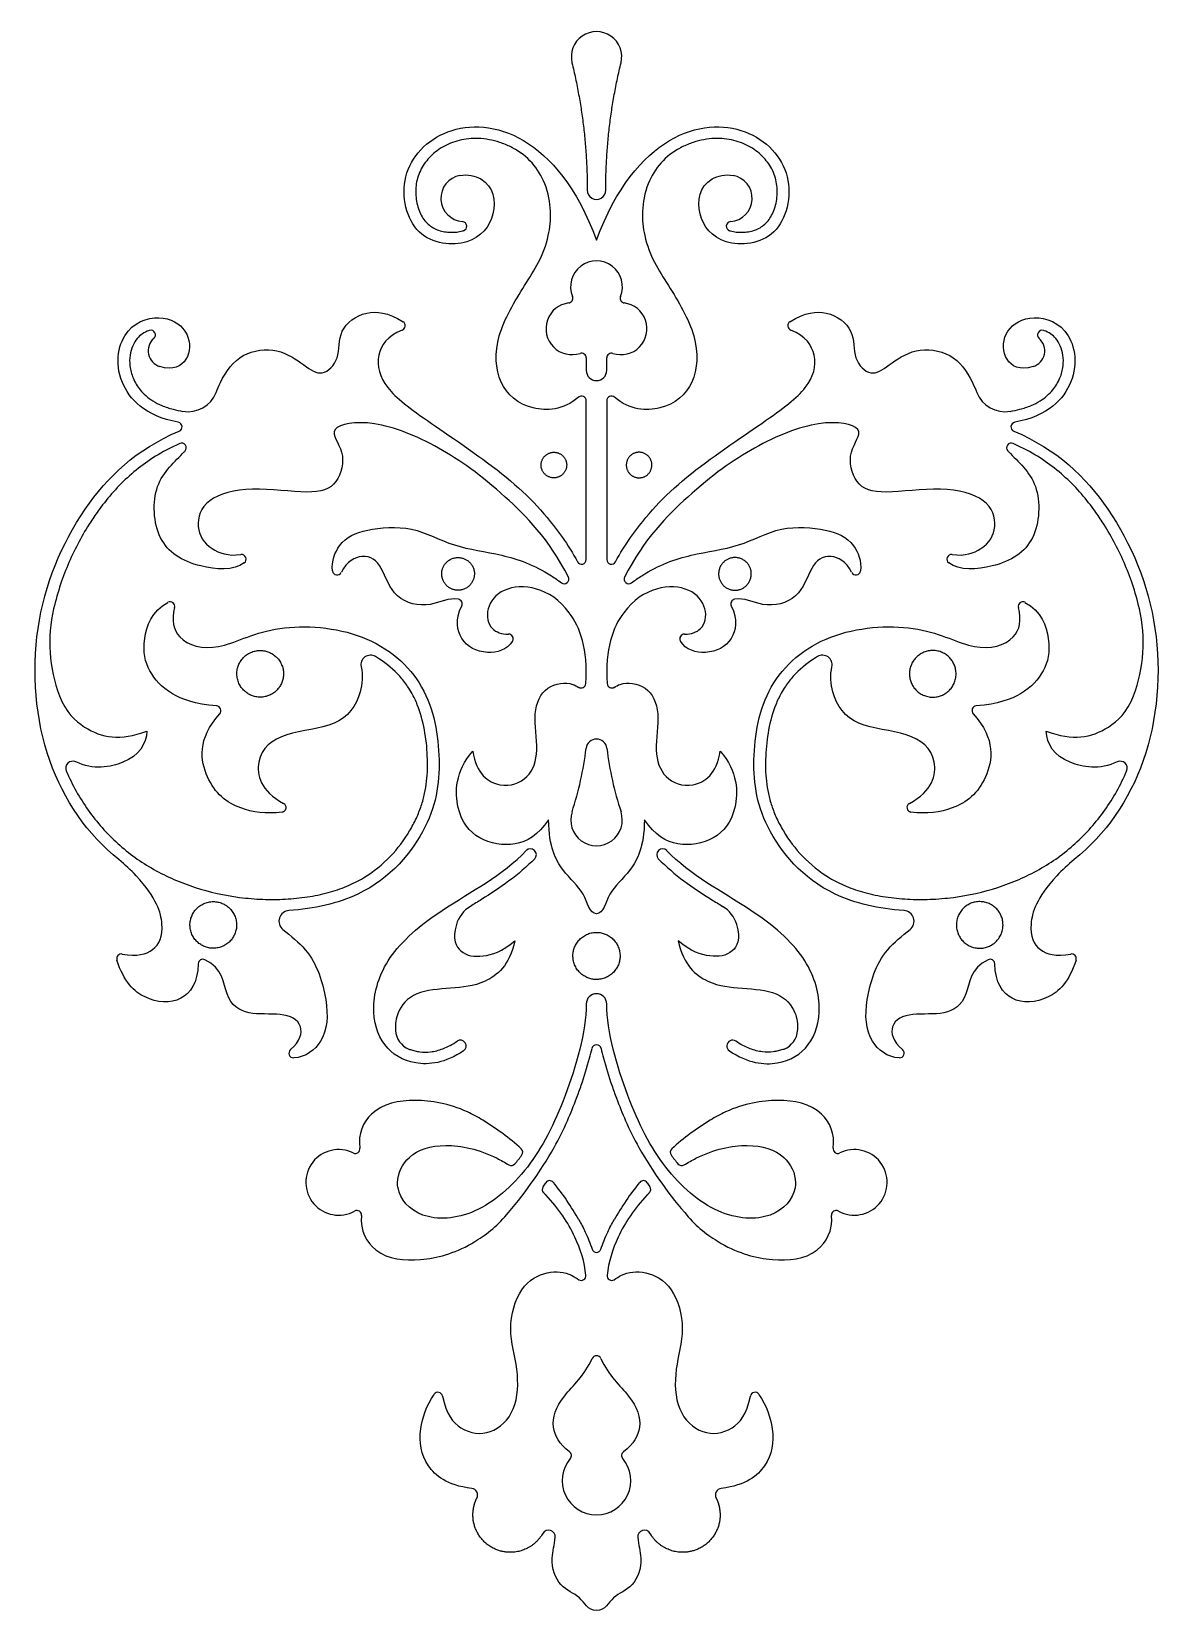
# Model space of a CAD drawing. Extents: x -103 to 101, y -110 to 99.
# Drawn here: x -84.5 to -70.66, y -99.02 to -79.69 of the extents above; entities that cross this region are included whole.
import ezdxf

# ---------------------------------------------------------------- set-up
doc = ezdxf.new("R2010")
doc.units = 0
doc.header["$MEASUREMENT"] = 0
doc.layers.add('LAYER_03', color=5, linetype='CONTINUOUS')

msp = doc.modelspace()

# ---------------------------------------------------------------- linework, layer by layer
at = {"layer": 'LAYER_03'}
for p, q in [((-77.702, -83.68), (-77.702, -83.833)), ((-77.45, -83.833), (-77.45, -83.68)), ((-77.702, -86.152), (-77.702, -84.206)), ((-77.45, -84.206), (-77.45, -86.152))]:
    msp.add_line(p, q, dxfattribs=at)
for centre, radius, start, end in [((-77.576, -79.994), 0.309, 346.3048, 193.6952), ((-78.983, -81.846), 0.828, 21.0991, 62.5735), ((-76.169, -81.846), 0.828, 117.4265, 158.9009), ((-79.196, -81.727), 0.286, 100.5498, 265.6538), ((-75.956, -81.727), 0.286, 274.3462, 79.4502), ((-77.576, -81.627), 0.113, 179.9999, 0), ((-79.222, -82.069), 0.0569, 287.2412, 85.6538), ((-75.93, -82.069), 0.0569, 94.3462, 252.7588), ((-77.576, -82.811), 0.318, 338.0534, 201.9466), ((-77.924, -82.952), 0.0569, 277.2638, 21.9466), ((-77.228, -82.952), 0.0569, 158.0534, 262.7362), ((-77.877, -83.324), 0.318, 97.2638, 288.2879), ((-77.276, -83.324), 0.318, 251.7121, 82.7362), ((-79.976, -83.287), 0.0569, 290.9969, 57.214), ((-75.176, -83.287), 0.0569, 122.786, 249.0031), ((-82.867, -83.595), 0.2, 130.5646, 253.2186), ((-83.034, -83.4), 0.0569, 310.5646, 106.2169), ((-72.286, -83.595), 0.2, 286.7814, 49.4354), ((-72.118, -83.4), 0.0569, 73.7831, 229.4354), ((-77.759, -83.68), 0.0569, 0, 108.2879), ((-77.393, -83.68), 0.0569, 71.7121, 180), ((-77.576, -83.833), 0.126, 180, 0), ((-82.581, -83.967), 0.373, 260.5797, 338.2866), ((-72.571, -83.967), 0.373, 201.7134, 279.4203), ((-77.759, -84.206), 0.0569, 0, 130.53), ((-77.393, -84.206), 0.0569, 49.47, 180), ((-82.709, -84.526), 0.0569, 292.8647, 79.3445), ((-72.443, -84.526), 0.0569, 100.6555, 247.1353), ((-82.657, -84.782), 0.0569, 317.1565, 113.9635), ((-72.496, -84.782), 0.0569, 66.0365, 222.8435), ((-81.924, -86.146), 0.0569, 307.1631, 97.8895), ((-77.759, -86.152), 0.0569, 208.047, 0), ((-77.393, -86.152), 0.0569, 180, 331.953), ((-73.228, -86.146), 0.0569, 82.1105, 232.8369), ((-80.753, -86.283), 0.0569, 187.076, 334.9268), ((-77.971, -86.39), 0.0569, 232.6368, 26.9622), ((-77.181, -86.39), 0.0569, 153.0378, 307.3632), ((-74.399, -86.283), 0.0569, 205.0732, 352.924), ((-82.434, -87.17), 1.839, 166.8873, 200.6374), ((-82.798, -86.725), 0.0569, 344.6966, 118.0586), ((-79.278, -86.693), 0.0569, 334.6777, 79.3681), ((-75.874, -86.693), 0.0569, 100.6319, 205.3223), ((-72.354, -86.725), 0.0569, 61.9414, 195.3034), ((-72.718, -87.17), 1.839, 339.3626, 13.1127), ((-78.653, -87.121), 0.0569, 329.3454, 91.3418), ((-76.499, -87.121), 0.0569, 88.6582, 210.6546), ((-80.344, -87.44), 0.118, 59.2363, 191.6975), ((-74.808, -87.44), 0.118, 348.3025, 120.7637), ((-77.764, -87.666), 0.0569, 239.8635, 355.8643), ((-77.388, -87.666), 0.0569, 184.1357, 300.1365), ((-82.233, -88.001), 0.0569, 317.7482, 84.9669), ((-72.92, -88.001), 0.0569, 95.0331, 222.2518), ((-77.576, -88.477), 0.128, 6.7485, 173.2515), ((-81.621, -87.999), 3.945, 341.6712, 353.2515), ((-73.531, -87.999), 3.945, 186.7485, 198.3288), ((-83.991, -88.707), 0.086, 64.847, 203.2962), ((-71.162, -88.707), 0.086, 336.7038, 115.153), ((-81.435, -89.187), 0.0569, 277.7583, 62.1071), ((-77.576, -89.339), 0.316, 161.6712, 18.3288), ((-73.717, -89.187), 0.0569, 117.8929, 262.2417), ((-78.384, -89.765), 0.0711, 316.1458, 136.1458), ((-76.768, -89.765), 0.0711, 43.8542, 223.8542), ((-84.696, -91.401), 2.023, 42.9186, 51.1222), ((-70.456, -91.401), 2.023, 128.8778, 137.0814), ((-81.334, -90.58), 0.131, 93.75, 230.7848), ((-78.913, -90.736), 0.397, 121.6169, 163.0668), ((-76.239, -90.736), 0.397, 16.9332, 58.3831), ((-73.818, -90.58), 0.131, 309.2152, 86.25), ((-83.395, -91.038), 0.0569, 79.1428, 197.3478), ((-82.398, -91.103), 0.0569, 64.5593, 178.647), ((-72.755, -91.103), 0.0569, 1.353, 115.4407), ((-71.757, -91.038), 0.0569, 342.6522, 100.8572), ((-77.576, -91.594), 0.126, 90, 180), ((-77.576, -91.594), 0.126, 0, 90), ((-79.775, -91.901), 0.264, 183.4087, 248.0239), ((-75.377, -91.901), 0.264, 291.9761, 356.5913), ((-81.287, -92.196), 0.0569, 130.3242, 272.021), ((-79.243, -92.108), 0.0711, 303.6901, 123.6901), ((-77.576, -92.15), 0.0569, 90, 166.8146), ((-77.576, -92.15), 0.0569, 13.1854, 90), ((-75.909, -92.108), 0.0711, 56.3099, 236.3099), ((-73.865, -92.196), 0.0569, 267.979, 49.6758), ((-80.782, -95.941), 3.442, 48.4218, 58.1755), ((-74.37, -95.941), 3.442, 121.8245, 131.5782), ((-80.734, -93.778), 0.402, 63.6222, 299.0248), ((-80.53, -93.367), 0.0569, 243.6222, 9.289), ((-82.44, -90.898), 4.989, 318.584, 330.5656), ((-78.536, -93.409), 0.0569, 324.2349, 48.4218), ((-72.712, -90.898), 4.989, 209.4344, 221.416), ((-76.616, -93.409), 0.0569, 131.5782, 215.7651), ((-74.622, -93.367), 0.0569, 170.711, 296.3778), ((-74.418, -93.778), 0.402, 240.9752, 116.3778), ((-78.619, -93.516), 0.0569, 238.0979, 320.6169), ((-76.534, -93.516), 0.0569, 219.3831, 301.9021), ((-78.149, -93.814), 0.0569, 38.9195, 145.8008), ((-77.003, -93.814), 0.0569, 34.1992, 141.0805), ((-78.184, -93.865), 0.0569, 145.1203, 224.7631), ((-82.44, -90.898), 5.131, 325.1203, 325.8008), ((-80.782, -95.941), 3.442, 29.6455, 38.9195), ((-74.37, -95.941), 3.442, 141.0805, 150.3545), ((-72.712, -90.898), 5.131, 214.1992, 214.8797), ((-76.969, -93.865), 0.0569, 315.2369, 34.8797), ((-80.511, -94.179), 0.0569, 353.7034, 119.0248), ((-74.641, -94.179), 0.0569, 60.9752, 186.2966), ((-77.576, -94.579), 0.0569, 198.2361, 341.7639), ((-77.763, -94.921), 0.0569, 239.8689, 5.2257), ((-77.389, -94.921), 0.0569, 174.7743, 300.1311), ((-77.576, -95.958), 0.0569, 90, 155.5155), ((-77.576, -95.958), 0.0569, 24.4845, 90), ((-79.518, -96.406), 0.0569, 10.8858, 144.7573), ((-75.635, -96.406), 0.0569, 35.2427, 169.1142), ((-77.576, -97.43), 0.42, 139.8701, 270), ((-77.94, -97.123), 0.0569, 319.8701, 52.5894), ((-77.576, -97.43), 0.42, 270, 40.1299), ((-77.212, -97.123), 0.0569, 127.4106, 220.1299), ((-79.114, -97.607), 0.0815, 333.2868, 82.654), ((-76.038, -97.607), 0.0815, 97.346, 206.7132), ((-78.163, -98.118), 0.0815, 355.4079, 150.2838), ((-76.99, -98.118), 0.0815, 29.7162, 184.5921)]:
    msp.add_arc(centre, radius, start, end, dxfattribs=at)
for points, degree in [([(-77.877, -80.068), (-77.689, -80.838), (-77.689, -81.627)], 2), ([(-77.463, -81.627), (-77.463, -80.838), (-77.276, -80.068)], 2), ([(-78.164, -89.34), (-78.293, -89.525), (-78.559, -89.688), (-79.039, -89.599), (-79.321, -89.259), (-79.306, -88.747), (-79.092, -88.498)], 3), ([(-76.06, -88.498), (-75.846, -88.747), (-75.831, -89.259), (-76.113, -89.599), (-76.593, -89.688), (-76.859, -89.525), (-76.988, -89.34)], 3), ([(-77.576, -90.488), (-77.664, -90.488), (-77.699, -90.224), (-77.999, -89.986), (-78.156, -89.672), (-78.164, -89.34)], 3), ([(-76.988, -89.34), (-76.996, -89.672), (-77.153, -89.986), (-77.453, -90.224), (-77.489, -90.488), (-77.576, -90.488)], 3), ([(-78.575, -93.552), (-78.545, -93.517), (-78.517, -93.48), (-78.49, -93.442)], 3), ([(-76.662, -93.442), (-76.635, -93.48), (-76.607, -93.517), (-76.578, -93.552)], 3)]:
    msp.add_open_spline(points, degree=degree, dxfattribs=at)
for points, knots in [([(-79.248, -81.447), (-79.157, -81.429), (-78.846, -81.501), (-78.777, -81.939), (-79.093, -82.338), (-79.836, -82.266), (-80.04, -81.426), (-79.466, -80.802), (-78.467, -80.837), (-77.813, -81.594), (-77.576, -82.24)], [3578.129092, 3578.129092, 3578.129092, 3578.129092, 3578.682719, 3579.946788, 3581.210858, 3582.474927, 3583.738996, 3585.003066, 3586.267135, 3587.531205, 3587.531205, 3587.531205, 3587.531205]), ([(-77.576, -82.24), (-77.339, -81.594), (-76.685, -80.837), (-75.686, -80.802), (-75.112, -81.426), (-75.316, -82.266), (-76.059, -82.338), (-76.375, -81.939), (-76.307, -81.501), (-75.996, -81.429), (-75.904, -81.447)], [3587.531205, 3587.531205, 3587.531205, 3587.531205, 3588.795274, 3590.059343, 3591.323413, 3592.587482, 3593.851552, 3595.115621, 3596.37969, 3596.933317, 3596.933317, 3596.933317, 3596.933317]), ([(-78.601, -81.11), (-78.609, -81.106), (-78.661, -81.08), (-78.797, -81.024), (-79.013, -80.983), (-79.256, -81.006), (-79.464, -81.09), (-79.629, -81.22), (-79.724, -81.357), (-79.77, -81.478), (-79.789, -81.572), (-79.792, -81.668), (-79.783, -81.763), (-79.759, -81.853), (-79.725, -81.934), (-79.684, -81.998), (-79.635, -82.05), (-79.558, -82.104), (-79.462, -82.136), (-79.362, -82.145), (-79.288, -82.142), (-79.236, -82.132), (-79.21, -82.125), (-79.205, -82.123)], [3573.285627, 3573.285627, 3573.285627, 3573.285627, 3573.324105, 3573.531186, 3573.90499, 3574.241313, 3574.551464, 3574.841958, 3575.11689, 3575.250346, 3575.383994, 3575.519911, 3575.655284, 3575.78677, 3575.910782, 3576.024688, 3576.107343, 3576.208328, 3576.419567, 3576.527696, 3576.632846, 3576.730223, 3576.749902, 3576.749902, 3576.749902, 3576.749902]), ([(-75.947, -82.123), (-75.943, -82.125), (-75.916, -82.132), (-75.864, -82.142), (-75.79, -82.145), (-75.69, -82.136), (-75.594, -82.104), (-75.517, -82.05), (-75.469, -81.998), (-75.428, -81.934), (-75.393, -81.853), (-75.37, -81.763), (-75.36, -81.668), (-75.364, -81.572), (-75.382, -81.478), (-75.428, -81.357), (-75.524, -81.22), (-75.688, -81.09), (-75.896, -81.006), (-76.14, -80.983), (-76.355, -81.024), (-76.491, -81.08), (-76.543, -81.106), (-76.551, -81.11)], [3598.312507, 3598.312507, 3598.312507, 3598.312507, 3598.332186, 3598.429563, 3598.534713, 3598.642843, 3598.854081, 3598.955066, 3599.037721, 3599.151628, 3599.275639, 3599.407125, 3599.542498, 3599.678415, 3599.812064, 3599.94552, 3600.220452, 3600.510945, 3600.821096, 3601.15742, 3601.531223, 3601.738304, 3601.776782, 3601.776782, 3601.776782, 3601.776782]), ([(-77.796, -84.163), (-77.985, -84.325), (-78.427, -84.344), (-78.805, -84.02), (-78.837, -83.42), (-78.449, -82.774), (-78.138, -82.307), (-78.119, -81.782), (-78.21, -81.548)], [3566.85422, 3566.85422, 3566.85422, 3566.85422, 3567.712199, 3568.714017, 3569.715835, 3570.717652, 3571.71947, 3572.441943, 3572.441943, 3572.441943, 3572.441943]), ([(-76.942, -81.548), (-77.033, -81.782), (-77.014, -82.307), (-76.703, -82.774), (-76.315, -83.42), (-76.348, -84.02), (-76.725, -84.344), (-77.167, -84.325), (-77.356, -84.163)], [3602.620466, 3602.620466, 3602.620466, 3602.620466, 3603.34294, 3604.344757, 3605.346575, 3606.348392, 3607.35021, 3608.20819, 3608.20819, 3608.20819, 3608.20819]), ([(-82.234, -84.105), (-82.218, -84.064), (-82.136, -83.871), (-81.936, -83.605), (-81.466, -83.546), (-81.141, -83.784), (-80.939, -83.922), (-80.708, -83.705), (-80.752, -83.337), (-80.435, -83.09), (-80.129, -83.122), (-79.945, -83.24)], [3551.449138, 3551.449138, 3551.449138, 3551.449138, 3551.640123, 3552.349698, 3553.059274, 3553.768849, 3554.478425, 3555.188001, 3555.897576, 3556.607152, 3557.214563, 3557.214563, 3557.214563, 3557.214563]), ([(-75.207, -83.24), (-75.024, -83.122), (-74.717, -83.09), (-74.401, -83.337), (-74.444, -83.705), (-74.213, -83.922), (-74.011, -83.784), (-73.686, -83.546), (-73.216, -83.605), (-73.016, -83.871), (-72.935, -84.064), (-72.918, -84.105)], [3617.847846, 3617.847846, 3617.847846, 3617.847846, 3618.455258, 3619.164833, 3619.874409, 3620.583984, 3621.29356, 3622.003136, 3622.712711, 3623.422287, 3623.613271, 3623.613271, 3623.613271, 3623.613271]), ([(-82.699, -84.47), (-83.109, -84.393), (-83.533, -83.929), (-83.37, -83.253), (-82.846, -83.135), (-82.543, -83.37), (-82.555, -83.728), (-82.758, -83.837), (-82.925, -83.787)], [3542.770379, 3542.770379, 3542.770379, 3542.770379, 3543.490058, 3544.369, 3545.247942, 3546.126885, 3547.005827, 3547.859714, 3547.859714, 3547.859714, 3547.859714]), ([(-72.228, -83.787), (-72.394, -83.837), (-72.598, -83.728), (-72.61, -83.37), (-72.306, -83.135), (-71.782, -83.253), (-71.62, -83.929), (-72.043, -84.393), (-72.454, -84.47)], [3627.202696, 3627.202696, 3627.202696, 3627.202696, 3628.056583, 3628.935525, 3629.814467, 3630.693409, 3631.572352, 3632.29203, 3632.29203, 3632.29203, 3632.29203]), ([(-83.05, -83.345), (-83.054, -83.346), (-83.084, -83.356), (-83.14, -83.382), (-83.209, -83.445), (-83.262, -83.536), (-83.295, -83.651), (-83.296, -83.787), (-83.256, -83.936), (-83.184, -84.058), (-83.096, -84.148), (-83.007, -84.213), (-82.894, -84.27), (-82.77, -84.311), (-82.682, -84.329), (-82.642, -84.336)], [3548.68049, 3548.68049, 3548.68049, 3548.68049, 3548.69665, 3548.814983, 3548.939832, 3549.085415, 3549.254162, 3549.442423, 3549.655549, 3549.898128, 3550.033778, 3550.185605, 3550.360422, 3550.565371, 3550.736954, 3550.736954, 3550.736954, 3550.736954]), ([(-79.956, -83.34), (-80.143, -83.412), (-80.3, -83.673), (-80.199, -84.044), (-79.697, -84.428), (-78.607, -85.146), (-78.115, -85.686), (-77.867, -86.07), (-77.809, -86.179)], [3557.390795, 3557.390795, 3557.390795, 3557.390795, 3558.432863, 3559.653494, 3560.874125, 3562.094756, 3563.315387, 3563.722648, 3563.722648, 3563.722648, 3563.722648]), ([(-77.343, -86.179), (-77.285, -86.07), (-77.037, -85.686), (-76.545, -85.146), (-75.455, -84.428), (-74.953, -84.044), (-74.852, -83.673), (-75.01, -83.412), (-75.196, -83.34)], [3611.339761, 3611.339761, 3611.339761, 3611.339761, 3611.747022, 3612.967653, 3614.188284, 3615.408916, 3616.629547, 3617.671614, 3617.671614, 3617.671614, 3617.671614]), ([(-72.51, -84.336), (-72.47, -84.329), (-72.383, -84.311), (-72.258, -84.27), (-72.145, -84.213), (-72.057, -84.148), (-71.969, -84.058), (-71.896, -83.936), (-71.856, -83.787), (-71.857, -83.651), (-71.89, -83.536), (-71.943, -83.445), (-72.012, -83.382), (-72.068, -83.356), (-72.099, -83.346), (-72.102, -83.345)], [3624.325456, 3624.325456, 3624.325456, 3624.325456, 3624.497038, 3624.701988, 3624.876804, 3625.028631, 3625.164281, 3625.40686, 3625.619987, 3625.808248, 3625.976995, 3626.122578, 3626.247427, 3626.365759, 3626.381919, 3626.381919, 3626.381919, 3626.381919]), ([(-77.921, -86.365), (-78.157, -85.899), (-78.776, -85.275), (-79.499, -84.749), (-80.339, -84.412), (-80.92, -84.533), (-80.634, -84.81), (-80.729, -85.252), (-81.054, -85.363), (-81.822, -85.242), (-82.388, -85.396), (-82.501, -85.759), (-82.344, -86.022), (-82.087, -86.111), (-81.932, -86.09)], [3758.913743, 3758.913743, 3758.913743, 3758.913743, 3759.700382, 3760.629851, 3761.559319, 3762.488788, 3763.418257, 3764.347726, 3765.277194, 3766.206663, 3767.136132, 3768.065601, 3768.99507, 3769.727698, 3769.727698, 3769.727698, 3769.727698]), ([(-73.22, -86.09), (-73.065, -86.111), (-72.809, -86.022), (-72.651, -85.759), (-72.764, -85.396), (-73.33, -85.242), (-74.098, -85.363), (-74.423, -85.252), (-74.518, -84.81), (-74.233, -84.533), (-74.813, -84.412), (-75.653, -84.749), (-76.376, -85.275), (-76.995, -85.899), (-77.232, -86.365)], [3700.842091, 3700.842091, 3700.842091, 3700.842091, 3701.574719, 3702.504188, 3703.433657, 3704.363125, 3705.292594, 3706.222063, 3707.151532, 3708.081, 3709.010469, 3709.939938, 3710.869407, 3711.656046, 3711.656046, 3711.656046, 3711.656046]), ([(-83.427, -89.826), (-83.809, -89.518), (-84.405, -88.664), (-84.541, -86.954), (-83.94, -85.498), (-83.217, -84.802), (-82.687, -84.578)], [3535.690027, 3535.690027, 3535.690027, 3535.690027, 3537.389774, 3539.156428, 3540.923082, 3542.565855, 3542.565855, 3542.565855, 3542.565855]), ([(-72.465, -84.578), (-71.935, -84.802), (-71.212, -85.498), (-70.611, -86.954), (-70.747, -88.664), (-71.343, -89.518), (-71.726, -89.826)], [3632.496554, 3632.496554, 3632.496554, 3632.496554, 3634.139328, 3635.905981, 3637.672635, 3639.372383, 3639.372383, 3639.372383, 3639.372383]), ([(-82.68, -84.73), (-82.725, -84.75), (-82.86, -84.814), (-83.071, -84.94), (-83.298, -85.119), (-83.496, -85.318), (-83.65, -85.511), (-83.791, -85.715), (-83.966, -86.011), (-84.121, -86.368), (-84.201, -86.651), (-84.225, -86.753)], [3772.844946, 3772.844946, 3772.844946, 3772.844946, 3773.052237, 3773.476947, 3773.879145, 3774.270495, 3774.660037, 3774.919834, 3775.314875, 3776.113076, 3776.554843, 3776.554843, 3776.554843, 3776.554843]), ([(-81.89, -86.192), (-82.02, -86.29), (-82.533, -86.252), (-82.991, -85.958), (-83.031, -85.189), (-82.734, -84.948), (-82.618, -84.824), (-82.615, -84.821)], [3769.938152, 3769.938152, 3769.938152, 3769.938152, 3770.47522, 3771.184796, 3771.894371, 3772.603947, 3772.626002, 3772.626002, 3772.626002, 3772.626002]), ([(-72.537, -84.821), (-72.534, -84.824), (-72.418, -84.948), (-72.121, -85.189), (-72.161, -85.958), (-72.62, -86.252), (-73.133, -86.29), (-73.262, -86.192)], [3697.943787, 3697.943787, 3697.943787, 3697.943787, 3697.965842, 3698.675418, 3699.384993, 3700.094569, 3700.631637, 3700.631637, 3700.631637, 3700.631637]), ([(-70.927, -86.753), (-70.951, -86.651), (-71.031, -86.368), (-71.186, -86.011), (-71.362, -85.715), (-71.502, -85.511), (-71.656, -85.318), (-71.854, -85.119), (-72.082, -84.94), (-72.293, -84.814), (-72.428, -84.75), (-72.473, -84.73)], [3694.014946, 3694.014946, 3694.014946, 3694.014946, 3694.456713, 3695.254913, 3695.649955, 3695.909752, 3696.299293, 3696.690644, 3697.092841, 3697.517551, 3697.724843, 3697.724843, 3697.724843, 3697.724843]), ([(-80.809, -86.29), (-80.824, -86.17), (-80.715, -85.9), (-80.424, -85.778), (-79.822, -85.723), (-79.335, -86.009), (-78.733, -86.074), (-78.305, -86.229), (-78.047, -86.404), (-78.006, -86.436)], [3753.557877, 3753.557877, 3753.557877, 3753.557877, 3754.157666, 3755.032329, 3755.906992, 3756.781655, 3757.656318, 3758.530981, 3758.698264, 3758.698264, 3758.698264, 3758.698264]), ([(-77.147, -86.436), (-77.105, -86.404), (-76.847, -86.229), (-76.42, -86.074), (-75.817, -86.009), (-75.33, -85.723), (-74.728, -85.778), (-74.437, -85.9), (-74.328, -86.17), (-74.343, -86.29)], [3711.871525, 3711.871525, 3711.871525, 3711.871525, 3712.038808, 3712.913471, 3713.788134, 3714.662797, 3715.53746, 3716.412123, 3717.011912, 3717.011912, 3717.011912, 3717.011912]), ([(-79.268, -86.637), (-79.384, -86.615), (-79.623, -86.757), (-80.071, -86.648), (-80.199, -86.216), (-80.395, -86.059), (-80.637, -86.17), (-80.701, -86.307)], [3750.407879, 3750.407879, 3750.407879, 3750.407879, 3750.941846, 3751.58193, 3752.222014, 3752.862098, 3753.351438, 3753.351438, 3753.351438, 3753.351438]), ([(-74.451, -86.307), (-74.515, -86.17), (-74.757, -86.059), (-74.953, -86.216), (-75.081, -86.648), (-75.529, -86.757), (-75.768, -86.615), (-75.884, -86.637)], [3717.218351, 3717.218351, 3717.218351, 3717.218351, 3717.707691, 3718.347775, 3718.987859, 3719.627942, 3720.161909, 3720.161909, 3720.161909, 3720.161909]), ([(-77.708, -87.671), (-77.677, -87.243), (-77.866, -86.75), (-78.309, -86.461), (-78.744, -86.489), (-78.946, -86.751), (-78.894, -87.008), (-78.738, -87.066), (-78.655, -87.064)], [3744.471502, 3744.471502, 3744.471502, 3744.471502, 3745.202001, 3745.842553, 3746.483104, 3747.123655, 3747.764206, 3748.246509, 3748.246509, 3748.246509, 3748.246509]), ([(-76.498, -87.064), (-76.415, -87.066), (-76.258, -87.008), (-76.206, -86.751), (-76.408, -86.489), (-76.844, -86.461), (-77.287, -86.75), (-77.476, -87.243), (-77.445, -87.671)], [3722.32328, 3722.32328, 3722.32328, 3722.32328, 3722.805583, 3723.446134, 3724.086685, 3724.727236, 3725.367787, 3726.098287, 3726.098287, 3726.098287, 3726.098287]), ([(-82.228, -87.944), (-82.495, -87.921), (-82.833, -87.799), (-83.073, -87.522), (-83.16, -87.191), (-83.025, -86.781), (-82.825, -86.675)], [3505.555745, 3505.555745, 3505.555745, 3505.555745, 3506.264121, 3507.075642, 3507.887162, 3508.574155, 3508.574155, 3508.574155, 3508.574155]), ([(-82.743, -86.74), (-82.785, -86.893), (-82.73, -87.163), (-82.216, -87.302), (-81.599, -86.933), (-80.45, -86.985), (-79.644, -87.605), (-79.458, -88.566), (-79.562, -89.407), (-80.258, -90.252), (-81.034, -90.429), (-81.343, -90.449)], [3508.760364, 3508.760364, 3508.760364, 3508.760364, 3510.187832, 3511.954485, 3513.721138, 3515.487792, 3517.254445, 3519.021099, 3520.787752, 3522.554406, 3523.623488, 3523.623488, 3523.623488, 3523.623488]), ([(-78.604, -87.15), (-78.671, -87.262), (-78.958, -87.33), (-79.26, -87.166), (-79.309, -86.89), (-79.227, -86.717)], [3748.416848, 3748.416848, 3748.416848, 3748.416848, 3748.964453, 3749.64548, 3750.261704, 3750.261704, 3750.261704, 3750.261704]), ([(-75.925, -86.717), (-75.844, -86.89), (-75.892, -87.166), (-76.195, -87.33), (-76.482, -87.262), (-76.548, -87.15)], [3720.308085, 3720.308085, 3720.308085, 3720.308085, 3720.924309, 3721.605335, 3722.152941, 3722.152941, 3722.152941, 3722.152941]), ([(-73.81, -90.449), (-74.118, -90.429), (-74.895, -90.252), (-75.59, -89.407), (-75.694, -88.566), (-75.509, -87.605), (-74.703, -86.985), (-73.553, -86.933), (-72.936, -87.302), (-72.422, -87.163), (-72.367, -86.893), (-72.409, -86.74)], [3651.438921, 3651.438921, 3651.438921, 3651.438921, 3652.508004, 3654.274657, 3656.041311, 3657.807964, 3659.574617, 3661.341271, 3663.107924, 3664.874578, 3666.302046, 3666.302046, 3666.302046, 3666.302046]), ([(-72.328, -86.675), (-72.128, -86.781), (-71.992, -87.191), (-72.079, -87.522), (-72.319, -87.799), (-72.658, -87.921), (-72.925, -87.944)], [3666.488254, 3666.488254, 3666.488254, 3666.488254, 3667.175248, 3667.986768, 3668.798288, 3669.506664, 3669.506664, 3669.506664, 3669.506664]), ([(-84.07, -88.741), (-83.997, -88.91), (-83.818, -89.231), (-83.514, -89.574), (-83.231, -89.803), (-82.922, -89.999), (-82.496, -90.183), (-82.039, -90.284), (-81.666, -90.316), (-81.388, -90.314), (-81.12, -90.287), (-80.867, -90.235), (-80.672, -90.17), (-80.529, -90.105), (-80.338, -90), (-80.096, -89.804), (-79.896, -89.539), (-79.782, -89.323), (-79.72, -89.169), (-79.679, -89.018), (-79.646, -88.815), (-79.642, -88.552), (-79.675, -88.236), (-79.745, -87.977), (-79.827, -87.803), (-79.899, -87.686), (-80.019, -87.534), (-80.158, -87.416), (-80.267, -87.349), (-80.284, -87.338)], [3487.099268, 3487.099268, 3487.099268, 3487.099268, 3487.873647, 3488.641402, 3489.022967, 3489.406532, 3490.183474, 3490.971732, 3491.37352, 3491.764265, 3492.144227, 3492.507869, 3492.850536, 3493.013014, 3493.170886, 3493.767574, 3494.315158, 3494.565157, 3494.79597, 3495.014251, 3495.227483, 3495.662107, 3496.11757, 3496.568921, 3496.789153, 3496.92667, 3497.14763, 3497.605385, 3497.68861, 3497.68861, 3497.68861, 3497.68861]), ([(-74.869, -87.338), (-74.886, -87.349), (-74.994, -87.416), (-75.133, -87.534), (-75.254, -87.686), (-75.325, -87.803), (-75.407, -87.977), (-75.477, -88.236), (-75.51, -88.552), (-75.506, -88.815), (-75.473, -89.018), (-75.432, -89.169), (-75.371, -89.323), (-75.257, -89.539), (-75.056, -89.804), (-74.814, -90), (-74.624, -90.105), (-74.481, -90.17), (-74.285, -90.235), (-74.032, -90.287), (-73.765, -90.314), (-73.487, -90.316), (-73.113, -90.284), (-72.656, -90.183), (-72.23, -89.999), (-71.921, -89.803), (-71.638, -89.574), (-71.334, -89.231), (-71.155, -88.91), (-71.083, -88.741)], [3677.373799, 3677.373799, 3677.373799, 3677.373799, 3677.457024, 3677.914779, 3678.135739, 3678.273256, 3678.493488, 3678.94484, 3679.400303, 3679.834926, 3680.048158, 3680.266439, 3680.497252, 3680.747252, 3681.294835, 3681.891524, 3682.049395, 3682.211873, 3682.55454, 3682.918182, 3683.298144, 3683.68889, 3684.090677, 3684.878935, 3685.655877, 3686.039442, 3686.421007, 3687.188762, 3687.963142, 3687.963142, 3687.963142, 3687.963142]), ([(-80.459, -87.464), (-80.437, -87.569), (-80.457, -87.868), (-80.729, -88.22), (-81.417, -88.249), (-81.793, -88.548), (-81.694, -88.986), (-81.408, -89.137)], [3498.071718, 3498.071718, 3498.071718, 3498.071718, 3498.578495, 3499.505629, 3500.432763, 3501.359897, 3502.156858, 3502.156858, 3502.156858, 3502.156858]), ([(-73.744, -89.137), (-73.459, -88.986), (-73.359, -88.548), (-73.735, -88.249), (-74.423, -88.22), (-74.695, -87.868), (-74.715, -87.569), (-74.693, -87.464)], [3672.905551, 3672.905551, 3672.905551, 3672.905551, 3673.702512, 3674.629646, 3675.55678, 3676.483914, 3676.990692, 3676.990692, 3676.990692, 3676.990692]), ([(-79.092, -88.498), (-79.051, -88.778), (-78.744, -88.983), (-78.391, -88.84), (-78.272, -88.511), (-78.368, -88.013), (-78.21, -87.678), (-77.915, -87.646), (-77.817, -87.702), (-77.793, -87.716)], [3740.535109, 3740.535109, 3740.535109, 3740.535109, 3741.133165, 3741.731222, 3742.329278, 3742.927335, 3743.525391, 3744.123448, 3744.309534, 3744.309534, 3744.309534, 3744.309534]), ([(-77.359, -87.716), (-77.336, -87.702), (-77.238, -87.646), (-76.942, -87.678), (-76.784, -88.013), (-76.88, -88.511), (-76.761, -88.84), (-76.409, -88.983), (-76.101, -88.778), (-76.06, -88.498)], [3726.260255, 3726.260255, 3726.260255, 3726.260255, 3726.446341, 3727.044397, 3727.642454, 3728.24051, 3728.838567, 3729.436623, 3730.03468, 3730.03468, 3730.03468, 3730.03468]), ([(-84.155, -87.818), (-84.072, -88.023), (-83.763, -88.314), (-83.411, -88.374), (-83.083, -88.251)], [3778.078861, 3778.078861, 3778.078861, 3778.078861, 3778.933212, 3780.464073, 3780.464073, 3780.464073, 3780.464073]), ([(-72.069, -88.251), (-71.741, -88.374), (-71.389, -88.314), (-71.08, -88.023), (-70.997, -87.818)], [3690.105715, 3690.105715, 3690.105715, 3690.105715, 3691.636577, 3692.490928, 3692.490928, 3692.490928, 3692.490928]), ([(-81.427, -89.243), (-81.623, -89.27), (-82.006, -89.212), (-82.376, -88.917), (-82.471, -88.348), (-82.19, -88.039)], [3502.358407, 3502.358407, 3502.358407, 3502.358407, 3503.227968, 3504.350668, 3505.378114, 3505.378114, 3505.378114, 3505.378114]), ([(-72.962, -88.039), (-72.681, -88.348), (-72.777, -88.917), (-73.147, -89.212), (-73.529, -89.27), (-73.725, -89.243)], [3669.684295, 3669.684295, 3669.684295, 3669.684295, 3670.711742, 3671.834441, 3672.704002, 3672.704002, 3672.704002, 3672.704002]), ([(-83.083, -88.251), (-83.09, -88.412), (-83.244, -88.653), (-83.74, -88.73), (-83.954, -88.629)], [3780.464073, 3780.464073, 3780.464073, 3780.464073, 3781.521598, 3782.314213, 3782.314213, 3782.314213, 3782.314213]), ([(-71.198, -88.629), (-71.412, -88.73), (-71.908, -88.653), (-72.062, -88.412), (-72.069, -88.251)], [3688.255575, 3688.255575, 3688.255575, 3688.255575, 3689.048191, 3690.105715, 3690.105715, 3690.105715, 3690.105715]), ([(-79.204, -92.167), (-79.431, -92.319), (-79.823, -92.366), (-80.208, -92.132), (-80.36, -91.652), (-80.179, -91.016), (-79.534, -90.44), (-78.722, -90.014), (-78.436, -89.716)], [153.520468, 153.520468, 153.520468, 153.520468, 154.567164, 155.61386, 156.660555, 157.707251, 158.753947, 159.800642, 159.800642, 159.800642, 159.800642]), ([(-78.333, -89.814), (-78.429, -89.914), (-78.641, -90.091), (-78.915, -90.271), (-79.075, -90.37), (-79.121, -90.398)], [160.114802, 160.114802, 160.114802, 160.114802, 160.701201, 161.272737, 161.497925, 161.497925, 161.497925, 161.497925]), ([(-76.819, -89.814), (-76.723, -89.914), (-76.512, -90.091), (-76.238, -90.271), (-76.077, -90.37), (-76.031, -90.398)], [160.114802, 160.114802, 160.114802, 160.114802, 160.701201, 161.272737, 161.497925, 161.497925, 161.497925, 161.497925]), ([(-75.949, -92.167), (-75.721, -92.319), (-75.329, -92.366), (-74.944, -92.132), (-74.792, -91.652), (-74.973, -91.016), (-75.618, -90.44), (-76.43, -90.014), (-76.717, -89.716)], [153.520468, 153.520468, 153.520468, 153.520468, 154.567164, 155.61386, 156.660555, 157.707251, 158.753947, 159.800642, 159.800642, 159.800642, 159.800642]), ([(-83.385, -90.982), (-83.202, -91.017), (-82.961, -90.947), (-82.852, -90.682), (-82.96, -90.299), (-83.215, -90.023)], [3532.970223, 3532.970223, 3532.970223, 3532.970223, 3533.703812, 3534.552095, 3535.282557, 3535.282557, 3535.282557, 3535.282557]), ([(-71.937, -90.023), (-72.192, -90.299), (-72.3, -90.682), (-72.192, -90.947), (-71.951, -91.017), (-71.768, -90.982)], [3639.779852, 3639.779852, 3639.779852, 3639.779852, 3640.510314, 3641.358597, 3642.092186, 3642.092186, 3642.092186, 3642.092186]), ([(-81.417, -90.681), (-81.321, -90.76), (-81.034, -90.98), (-80.853, -91.573), (-80.877, -92.035), (-81.135, -92.248), (-81.285, -92.253)], [3524.064031, 3524.064031, 3524.064031, 3524.064031, 3524.514576, 3525.364821, 3526.215067, 3526.863079, 3526.863079, 3526.863079, 3526.863079]), ([(-79.292, -90.62), (-79.348, -90.804), (-79.236, -90.998), (-78.984, -91.029), (-78.729, -90.953), (-78.577, -90.82)], [161.901506, 161.901506, 161.901506, 161.901506, 162.401755, 163.025493, 163.649231, 163.649231, 163.649231, 163.649231]), ([(-75.86, -90.62), (-75.804, -90.804), (-75.916, -90.998), (-76.168, -91.029), (-76.424, -90.953), (-76.575, -90.82)], [161.901506, 161.901506, 161.901506, 161.901506, 162.401755, 163.025493, 163.649231, 163.649231, 163.649231, 163.649231]), ([(-73.867, -92.253), (-74.017, -92.248), (-74.275, -92.035), (-74.299, -91.573), (-74.119, -90.98), (-73.832, -90.76), (-73.735, -90.681)], [3648.199331, 3648.199331, 3648.199331, 3648.199331, 3648.847342, 3649.697588, 3650.547834, 3650.998378, 3650.998378, 3650.998378, 3650.998378]), ([(-78.577, -90.82), (-78.643, -91.123), (-78.946, -91.37), (-79.353, -91.398), (-79.817, -91.436), (-80.015, -91.656), (-80.043, -91.838), (-80.038, -91.916)], [163.649231, 163.649231, 163.649231, 163.649231, 164.287999, 164.926766, 165.565534, 166.204301, 166.616159, 166.616159, 166.616159, 166.616159]), ([(-76.575, -90.82), (-76.509, -91.123), (-76.206, -91.37), (-75.799, -91.398), (-75.335, -91.436), (-75.137, -91.656), (-75.109, -91.838), (-75.114, -91.916)], [163.649231, 163.649231, 163.649231, 163.649231, 164.287999, 164.926766, 165.565534, 166.204301, 166.616159, 166.616159, 166.616159, 166.616159]), ([(-82.454, -91.102), (-82.46, -91.334), (-82.651, -91.602), (-83.102, -91.571), (-83.365, -91.325), (-83.45, -91.055)], [3530.366334, 3530.366334, 3530.366334, 3530.366334, 3531.149352, 3532.020142, 3532.805178, 3532.805178, 3532.805178, 3532.805178]), ([(-81.324, -92.153), (-81.203, -92.05), (-81.152, -91.815), (-81.428, -91.692), (-81.854, -91.743), (-82.137, -91.55), (-82.153, -91.157), (-82.373, -91.052)], [3527.060925, 3527.060925, 3527.060925, 3527.060925, 3527.594796, 3528.264799, 3528.934802, 3529.604805, 3530.207038, 3530.207038, 3530.207038, 3530.207038]), ([(-72.779, -91.052), (-72.999, -91.157), (-73.016, -91.55), (-73.298, -91.743), (-73.724, -91.692), (-74.001, -91.815), (-73.949, -92.05), (-73.829, -92.153)], [3644.855371, 3644.855371, 3644.855371, 3644.855371, 3645.457604, 3646.127607, 3646.79761, 3647.467614, 3648.001485, 3648.001485, 3648.001485, 3648.001485]), ([(-71.703, -91.055), (-71.787, -91.325), (-72.05, -91.571), (-72.501, -91.602), (-72.692, -91.334), (-72.698, -91.102)], [3642.257231, 3642.257231, 3642.257231, 3642.257231, 3643.042267, 3643.913058, 3644.696075, 3644.696075, 3644.696075, 3644.696075]), ([(-77.702, -91.594), (-77.702, -91.934), (-77.949, -92.783), (-78.382, -93.634), (-79.062, -94.222), (-79.765, -94.249), (-79.999, -93.964), (-80.013, -93.804), (-80.013, -93.783)], [519.704329, 519.704329, 519.704329, 519.704329, 520.746405, 521.788482, 522.830559, 523.872636, 524.914713, 525.07673, 525.07673, 525.07673, 525.07673]), ([(-75.139, -93.783), (-75.139, -93.804), (-75.153, -93.964), (-75.387, -94.249), (-76.09, -94.222), (-76.77, -93.634), (-77.203, -92.783), (-77.45, -91.934), (-77.45, -91.594)], [559.57019, 559.57019, 559.57019, 559.57019, 559.732207, 560.774284, 561.816361, 562.858437, 563.900514, 564.942591, 564.942591, 564.942591, 564.942591]), ([(-79.874, -92.145), (-79.868, -92.148), (-79.844, -92.157), (-79.8, -92.169), (-79.718, -92.184), (-79.601, -92.185), (-79.442, -92.143), (-79.338, -92.086), (-79.282, -92.049)], [167.0345403, 167.0345403, 167.0345403, 167.0345403, 167.0606537, 167.1414885, 167.2278573, 167.4138047, 167.6331668, 167.9134014, 167.9134014, 167.9134014, 167.9134014]), ([(-78.095, -93.35), (-78.035, -93.244), (-77.937, -93.045), (-77.834, -92.788), (-77.742, -92.533), (-77.679, -92.329), (-77.641, -92.177), (-77.631, -92.137)], [540.384161, 540.384161, 540.384161, 540.384161, 540.898058, 541.318443, 541.554052, 542.041458, 542.216206, 542.216206, 542.216206, 542.216206]), ([(-77.521, -92.137), (-77.511, -92.177), (-77.473, -92.329), (-77.41, -92.533), (-77.318, -92.788), (-77.215, -93.045), (-77.117, -93.244), (-77.058, -93.35)], [542.430713, 542.430713, 542.430713, 542.430713, 542.605462, 543.092868, 543.328476, 543.748862, 544.262759, 544.262759, 544.262759, 544.262759]), ([(-75.278, -92.145), (-75.284, -92.148), (-75.308, -92.157), (-75.352, -92.169), (-75.434, -92.184), (-75.552, -92.185), (-75.71, -92.143), (-75.815, -92.086), (-75.87, -92.049)], [152.3274479, 152.3274479, 152.3274479, 152.3274479, 152.3535613, 152.4343961, 152.5207649, 152.7067123, 152.9260744, 153.206309, 153.206309, 153.206309, 153.206309]), ([(-78.967, -93.017), (-79.031, -92.977), (-79.332, -92.82), (-79.803, -92.741), (-80.337, -92.836), (-80.502, -93.186), (-80.474, -93.358)], [529.527058, 529.527058, 529.527058, 529.527058, 529.80877, 530.861297, 531.913824, 532.688448, 532.688448, 532.688448, 532.688448]), ([(-74.678, -93.358), (-74.65, -93.186), (-74.815, -92.836), (-75.349, -92.741), (-75.82, -92.82), (-76.121, -92.977), (-76.185, -93.017)], [551.958472, 551.958472, 551.958472, 551.958472, 552.733096, 553.785623, 554.83815, 555.119862, 555.119862, 555.119862, 555.119862]), ([(-80.013, -93.783), (-80.013, -93.667), (-79.892, -93.417), (-79.456, -93.278), (-78.964, -93.384), (-78.697, -93.535), (-78.649, -93.565)], [525.07673, 525.07673, 525.07673, 525.07673, 525.956789, 526.998866, 528.040943, 528.274149, 528.274149, 528.274149, 528.274149]), ([(-76.504, -93.565), (-76.455, -93.535), (-76.189, -93.384), (-75.696, -93.278), (-75.26, -93.417), (-75.139, -93.667), (-75.139, -93.783)], [556.372771, 556.372771, 556.372771, 556.372771, 556.605977, 557.648054, 558.69013, 559.57019, 559.57019, 559.57019, 559.57019]), ([(-77.706, -94.916), (-77.721, -94.754), (-77.834, -94.411), (-78.041, -94.093), (-78.215, -93.914), (-78.224, -93.905)], [384.54868, 384.54868, 384.54868, 384.54868, 385.42317, 386.465247, 386.520826, 386.520826, 386.520826, 386.520826]), ([(-76.928, -93.905), (-76.937, -93.914), (-77.111, -94.093), (-77.318, -94.411), (-77.431, -94.754), (-77.446, -94.916)], [390.082305, 390.082305, 390.082305, 390.082305, 390.137884, 391.179961, 392.054452, 392.054452, 392.054452, 392.054452]), ([(-80.455, -94.185), (-80.475, -94.367), (-80.279, -94.71), (-79.733, -94.758), (-79.2, -94.619), (-78.827, -94.344), (-78.698, -94.199)], [535.362272, 535.362272, 535.362272, 535.362272, 536.164115, 537.216643, 538.26917, 538.916409, 538.916409, 538.916409, 538.916409]), ([(-77.791, -94.238), (-77.763, -94.287), (-77.703, -94.404), (-77.654, -94.525), (-77.63, -94.597)], [387.6483855, 387.6483855, 387.6483855, 387.6483855, 387.8846917, 388.2013644, 388.2013644, 388.2013644, 388.2013644]), ([(-77.522, -94.597), (-77.499, -94.525), (-77.449, -94.404), (-77.389, -94.287), (-77.361, -94.238)], [388.401767, 388.401767, 388.401767, 388.401767, 388.7184397, 388.9547459, 388.9547459, 388.9547459, 388.9547459]), ([(-76.454, -94.199), (-76.326, -94.344), (-75.952, -94.619), (-75.419, -94.758), (-74.873, -94.71), (-74.678, -94.367), (-74.698, -94.185)], [545.730511, 545.730511, 545.730511, 545.730511, 546.37775, 547.430277, 548.482804, 549.284647, 549.284647, 549.284647, 549.284647]), ([(-79.462, -96.396), (-79.418, -96.621), (-79.234, -96.841), (-78.865, -96.887), (-78.547, -96.592), (-78.522, -96.055), (-78.679, -95.586), (-78.523, -95.031), (-78.174, -94.849), (-77.924, -94.88), (-77.824, -94.952), (-77.791, -94.97)], [379.084736, 379.084736, 379.084736, 379.084736, 379.634488, 380.276001, 380.917514, 381.559028, 382.200541, 382.842054, 383.483568, 384.125081, 384.373649, 384.373649, 384.373649, 384.373649]), ([(-77.361, -94.97), (-77.329, -94.952), (-77.229, -94.88), (-76.978, -94.849), (-76.629, -95.031), (-76.473, -95.586), (-76.63, -96.055), (-76.605, -96.592), (-76.287, -96.887), (-75.918, -96.841), (-75.734, -96.621), (-75.69, -96.396)], [392.229483, 392.229483, 392.229483, 392.229483, 392.47805, 393.119564, 393.761077, 394.402591, 395.044104, 395.685617, 396.327131, 396.968644, 397.518396, 397.518396, 397.518396, 397.518396]), ([(-77.906, -97.078), (-78.032, -96.982), (-78.151, -96.77), (-78.051, -96.432), (-77.721, -96.14), (-77.628, -95.935)], [77.867235, 77.867235, 77.867235, 77.867235, 78.556132, 79.334408, 79.97466, 79.97466, 79.97466, 79.97466]), ([(-77.524, -95.935), (-77.431, -96.14), (-77.102, -96.432), (-77.001, -96.77), (-77.121, -96.982), (-77.246, -97.078)], [80.157614, 80.157614, 80.157614, 80.157614, 80.797866, 81.576142, 82.26504, 82.26504, 82.26504, 82.26504]), ([(-79.104, -97.527), (-79.413, -97.487), (-79.707, -97.238), (-79.77, -96.851), (-79.66, -96.509), (-79.564, -96.374)], [376.536461, 376.536461, 376.536461, 376.536461, 377.313894, 378.197022, 378.897816, 378.897816, 378.897816, 378.897816]), ([(-75.588, -96.374), (-75.493, -96.509), (-75.382, -96.851), (-75.446, -97.238), (-75.74, -97.487), (-76.049, -97.527)], [397.705316, 397.705316, 397.705316, 397.705316, 398.40611, 399.289237, 400.06667, 400.06667, 400.06667, 400.06667]), ([(-77.576, -99.02), (-77.683, -99.02), (-77.759, -98.833), (-78.036, -98.752), (-78.153, -98.427), (-78.089, -98.216), (-78.081, -98.124)], [404.522568, 404.522568, 404.522568, 404.522568, 405.027241, 405.531915, 406.036588, 406.359171, 406.359171, 406.359171, 406.359171]), ([(-77.071, -98.124), (-77.063, -98.216), (-76.999, -98.427), (-77.116, -98.752), (-77.394, -98.833), (-77.469, -99.02), (-77.576, -99.02)], [402.685965, 402.685965, 402.685965, 402.685965, 403.008547, 403.513221, 404.017894, 404.522568, 404.522568, 404.522568, 404.522568])]:
    msp.add_open_spline(points, degree=3, knots=knots, dxfattribs=at)
for points, weights, knots in [([(-77.995, -85.111), (-77.877, -85.008), (-77.98, -84.89), (-78.083, -84.773), (-78.201, -84.876), (-78.319, -84.979), (-78.216, -85.097), (-78.112, -85.215), (-77.995, -85.111)], [1, 0.707106781187, 1, 0.707106781187, 1, 0.707106781187, 1, 0.707106781187, 1], [0, 0, 0, 0.346068, 0.346068, 0.692135, 0.692135, 1.038203, 1.038203, 1.384271, 1.384271, 1.384271]), ([(-77.158, -85.111), (-77.276, -85.008), (-77.172, -84.89), (-77.069, -84.773), (-76.951, -84.876), (-76.834, -84.979), (-76.937, -85.097), (-77.04, -85.215), (-77.158, -85.111)], [1, 0.707106781187, 1, 0.707106781187, 1, 0.707106781187, 1, 0.707106781187, 1], [0, 0, 0, 0.346068, 0.346068, 0.692135, 0.692135, 1.038203, 1.038203, 1.384271, 1.384271, 1.384271]), ([(-79.086, -86.401), (-79.011, -86.215), (-79.197, -86.141), (-79.384, -86.066), (-79.458, -86.252), (-79.532, -86.438), (-79.346, -86.513), (-79.16, -86.587), (-79.086, -86.401)], [1, 0.707106781187, 1, 0.707106781187, 1, 0.707106781187, 1, 0.707106781187, 1], [0, 0, 0, 0.44279, 0.44279, 0.885581, 0.885581, 1.328371, 1.328371, 1.771161, 1.771161, 1.771161]), ([(-76.066, -86.401), (-76.141, -86.215), (-75.955, -86.141), (-75.769, -86.066), (-75.694, -86.252), (-75.62, -86.438), (-75.806, -86.513), (-75.992, -86.587), (-76.066, -86.401)], [1, 0.707106781187, 1, 0.707106781187, 1, 0.707106781187, 1, 0.707106781187, 1], [0, 0, 0, 0.44279, 0.44279, 0.885581, 0.885581, 1.328371, 1.328371, 1.771161, 1.771161, 1.771161]), ([(-81.447, -87.693), (-81.305, -87.445), (-81.553, -87.303), (-81.8, -87.16), (-81.943, -87.408), (-82.085, -87.656), (-81.837, -87.798), (-81.59, -87.94), (-81.447, -87.693)], [1, 0.707106781187, 1, 0.707106781187, 1, 0.707106781187, 1, 0.707106781187, 1], [0, 0, 0, 0.631241, 0.631241, 1.262482, 1.262482, 1.893723, 1.893723, 2.524965, 2.524965, 2.524965]), ([(-73.705, -87.693), (-73.847, -87.445), (-73.6, -87.303), (-73.352, -87.16), (-73.21, -87.408), (-73.067, -87.656), (-73.315, -87.798), (-73.563, -87.94), (-73.705, -87.693)], [1, 0.707106781187, 1, 0.707106781187, 1, 0.707106781187, 1, 0.707106781187, 1], [0, 0, 0, 0.631241, 0.631241, 1.262482, 1.262482, 1.893723, 1.893723, 2.524965, 2.524965, 2.524965]), ([(-82.022, -90.768), (-81.88, -90.521), (-82.127, -90.378), (-82.375, -90.236), (-82.517, -90.483), (-82.66, -90.731), (-82.412, -90.873), (-82.164, -91.016), (-82.022, -90.768)], [1, 0.707106781187, 1, 0.707106781187, 1, 0.707106781187, 1, 0.707106781187, 1], [0, 0, 0, 0.631241, 0.631241, 1.262482, 1.262482, 1.893723, 1.893723, 2.524965, 2.524965, 2.524965]), ([(-73.13, -90.768), (-73.273, -90.521), (-73.025, -90.378), (-72.777, -90.236), (-72.635, -90.483), (-72.493, -90.731), (-72.74, -90.873), (-72.988, -91.016), (-73.13, -90.768)], [1, 0.707106781187, 1, 0.707106781187, 1, 0.707106781187, 1, 0.707106781187, 1], [0, 0, 0, 0.631241, 0.631241, 1.262482, 1.262482, 1.893723, 1.893723, 2.524965, 2.524965, 2.524965]), ([(-77.296, -91.075), (-77.227, -90.795), (-77.506, -90.725), (-77.786, -90.655), (-77.856, -90.935), (-77.926, -91.215), (-77.646, -91.285), (-77.366, -91.355), (-77.296, -91.075)], [1, 0.707106781187, 1, 0.707106781187, 1, 0.707106781187, 1, 0.707106781187, 1], [0, 0, 0, 0.63702, 0.63702, 1.274039, 1.274039, 1.911059, 1.911059, 2.548079, 2.548079, 2.548079]), ([(-78.234, -98.077), (-78.383, -98.339), (-78.682, -98.306), (-79.138, -98.255), (-79.087, -97.8), (-79.078, -97.718), (-79.041, -97.644)], [0.884704153433, 0.786011377014, 1, 0.707106781187, 1, 0.930749973872, 0.894246121508], [374.2272, 374.2272, 374.2272, 375.003596, 375.003596, 376.066275, 376.066275, 376.317529, 376.317529, 376.317529]), ([(-76.111, -97.644), (-76.074, -97.718), (-76.065, -97.8), (-76.014, -98.255), (-76.47, -98.306), (-76.769, -98.339), (-76.919, -98.077)], [0.894246121508, 0.930749973872, 1, 0.707106781187, 1, 0.786011377014, 0.884704153433], [400.285603, 400.285603, 400.285603, 400.536857, 400.536857, 401.599535, 401.599535, 402.375932, 402.375932, 402.375932])]:
    msp.add_rational_spline(points, weights, degree=2, knots=knots, dxfattribs=at)

doc.saveas('drawing.dxf')
